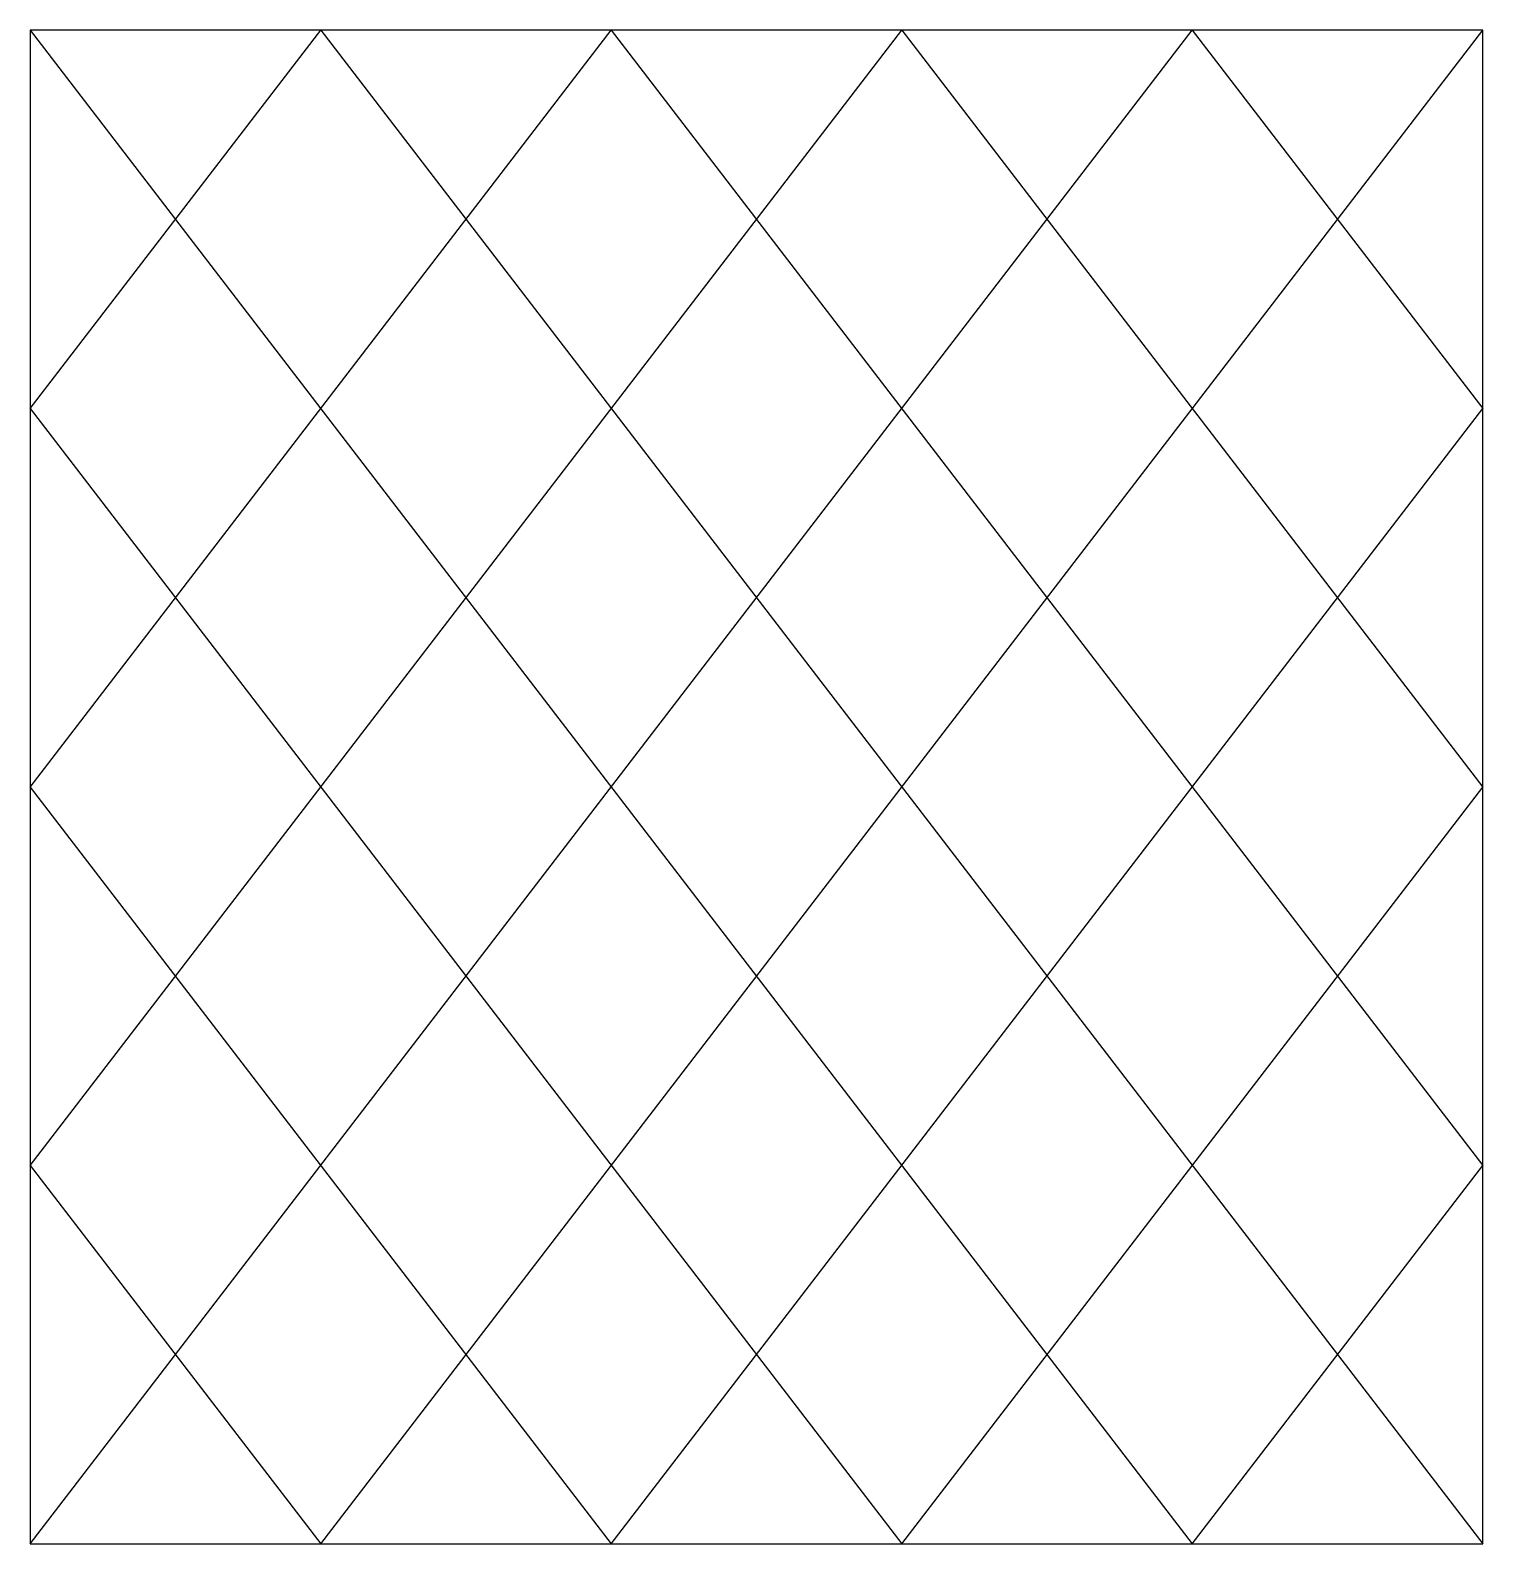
# Model space of a CAD drawing. Header units: metres. Extents: x 0 to 96, y 0 to 100.
import ezdxf

# ---------------------------------------------------------------- set-up
doc = ezdxf.new("R2010")
doc.units = ezdxf.units.M
doc.layers.add('GLASS_OUTER_CUT', color=1, linetype='Continuous')
doc.layers.add('V_GROOVE_ENGRAVE', color=2, linetype='Continuous')

msp = doc.modelspace()

# ---------------------------------------------------------------- linework, layer by layer
at = {"layer": 'GLASS_OUTER_CUT'}
msp.add_lwpolyline([(0, 0), (96, 0), (96, 100), (0, 100), (0, 0)], dxfattribs=at)
at = {"layer": 'V_GROOVE_ENGRAVE'}
for p, q in [((0, 100), (0, 100)), ((0, 75), (19.2, 100)), ((0, 50), (38.4, 100)), ((0, 25), (57.6, 100)), ((0, 100), (76.8, 0)), ((0, 0), (76.8, 100)), ((19.2, 100), (96, 0)), ((19.2, 0), (96, 100)), ((38.4, 100), (96, 25)), ((57.6, 100), (96, 50)), ((76.8, 100), (96, 75)), ((96, 100), (96, 100)), ((0, 75), (57.6, 0)), ((38.4, 0), (96, 75)), ((0, 50), (38.4, 0)), ((57.6, 0), (96, 50)), ((0, 25), (19.2, 0)), ((76.8, 0), (96, 25)), ((0, 0), (0, 0)), ((96, 0), (96, 0))]:
    msp.add_line(p, q, dxfattribs=at)

doc.saveas('drawing.dxf')
